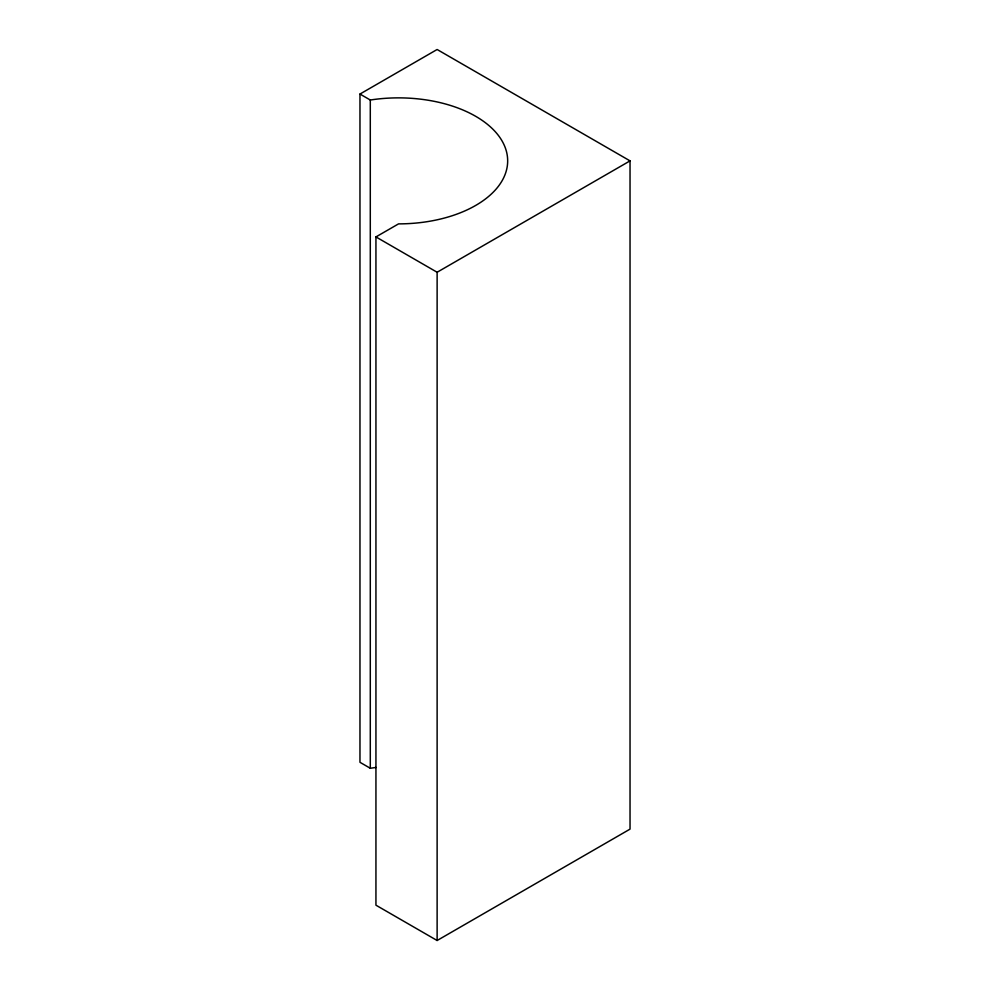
<?xml version="1.0" encoding="UTF-8"?>
<svg xmlns="http://www.w3.org/2000/svg" width="990" height="990" viewBox="0 0 990 990"><rect width="100%" height="100%" fill="white"/><g stroke="black" fill="none" stroke-linecap="round" stroke-linejoin="round"><path stroke-width="1.49" d="M359.964 94.05L437.122 49.5L630.036 160.875L630.036 829.125L437.122 940.5L375.94 905.182L375.94 236.919L398.549 223.876A109.123 63.001 0 0 0 506.732 152.646A109.123 63.001 0 0 0 370.297 100.015L359.964 94.05L359.964 762.3L370.297 768.265A109.123 63.001 0 0 1 376.126 767.473M375.94 236.919L437.122 272.25L630.036 160.875M437.122 272.25L437.122 940.5M370.297 100.015L370.297 768.265"/></g></svg>
